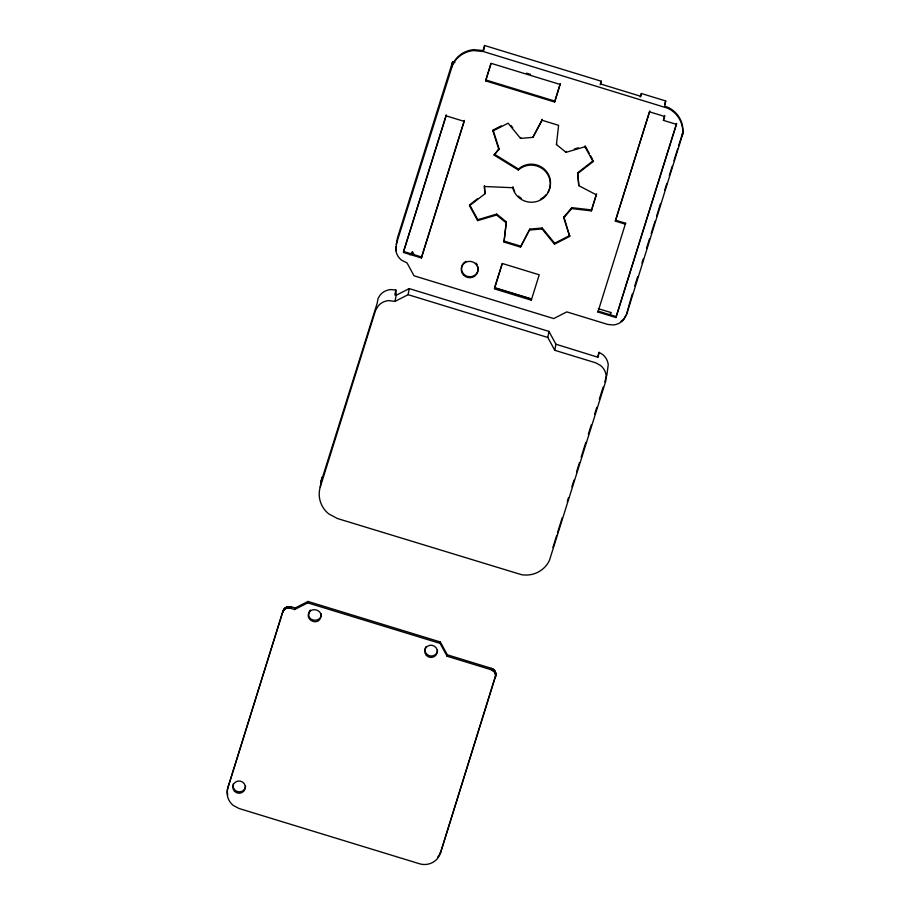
<?xml version="1.0" encoding="UTF-8"?>
<svg xmlns="http://www.w3.org/2000/svg" width="910" height="910" viewBox="0 0 910 910"><rect width="100%" height="100%" fill="white"/><g stroke="black" fill="none" stroke-linecap="round" stroke-linejoin="round"><path stroke-width="1.36" d="M321.23 613.84C322.095 622.11 308.342 622.406 308.672 614.17M569.683 236.407L563.756 217.865L571.639 208.583L591.375 210.87L596.562 193.898L591.545 209.926L571.821 207.651L563.938 216.933L569.683 236.407L554.474 244.176L554.656 243.232L542.223 228.023L529.87 229.093L520.486 247.088L504.003 242.049L506.324 221.881L496.746 214.1L477.796 219.697L477.625 220.63L496.576 215.033L506.153 222.813M504.003 242.049L506.324 221.881M589.202 153.255L585.141 145.805L584.971 146.737L566.031 152.334L556.442 144.553L558.592 125.33L542.11 120.279L532.907 137.342L520.554 138.411L508.121 123.203L492.924 130.96L498.839 149.502L494.107 155.075L518.313 170.011A19.03 18.541 10.5 0 1 547.24 173.708A19.03 18.541 10.5 0 1 538.754 200.826A19.03 18.541 10.5 0 1 512.774 187.71L484.268 186.505L484.996 193.739L469.526 205.728L477.625 220.63M495.393 677.438C496.814 673.935 495.336 669.396 491.468 668.338L447.333 654.825L440.36 641.994L307.978 601.453L294.897 608.142C291.052 605.878 284.557 605.844 283.044 610.917L227.819 787.958A16.79 16.346 10.5 0 0 233.21 805.407L238.977 808.478L419.499 863.761A16.79 16.346 10.5 0 0 440.429 853.068L495.916 674.458M395.782 289.983L394.872 294.92L396.157 295.284L409.238 288.606L548.935 331.388L555.908 344.208L554.782 350.293L595.834 362.863L600.6 365.513A15.55 15.14 10.5 0 1 606.196 375.796L605.753 381.108L549.435 560.401A26.037 25.366 10.5 0 1 521.487 574.676L337.371 518.507L328.703 513.854A26.037 25.366 10.5 0 1 319.558 490.001L321.389 480.98L377.149 303.383L378.06 298.435L380.209 294.92A15.55 15.14 10.5 0 1 390.697 289.562L395.782 289.983L396.305 295.238M227.819 787.958L283.044 610.917M282.782 612.328L283.715 609.472M283.454 610.872L284.193 608.824M283.943 610.223L284.762 608.244M284.5 609.643L285.399 607.743M285.137 609.143L286.093 607.323M285.831 608.722L286.843 607.004M286.582 608.403L287.628 606.777M287.378 608.176L288.186 608.051L288.447 606.652M288.186 608.051L289.005 608.039L289.266 606.629M495.654 675.857L494.483 672.069L491.207 669.737L447.072 656.224L440.099 643.404L307.716 602.864L294.635 609.541L290.631 608.312L290.893 606.913M294.635 609.541L294.897 608.142M307.716 602.864L307.978 601.453M320.263 487.055L375.489 310.594L378.162 305.965A15.55 15.14 10.5 0 1 388.65 300.596L395.031 301.369L396.157 295.284M412.025 254.368L412.503 251.797L414.403 255.3M395.031 301.369L408.112 294.681L409.238 288.606M452.554 61.891L451.599 67.033L452.691 64.212A26.037 25.366 10.5 0 1 473.86 49.64L483.665 50.642L484.62 45.5L601.237 81.218L600.714 84.027L640.833 96.312L641.357 93.502L665.711 100.965L664.755 106.106L667.656 107.198A26.037 25.366 10.5 0 1 682.568 134.612L626.455 314.951L623.794 319.581A15.55 15.14 10.5 0 1 613.294 324.95L607.846 324.461L566.805 311.891L553.724 318.58L414.027 275.798L407.054 262.967L401.344 260.032A15.55 15.14 10.5 0 1 395.748 249.749L397.317 238.352L452.554 61.891L454.966 62.619M446.116 115.843L446.287 114.91L403.539 251.49L421.592 257.018L421.421 257.962L403.369 252.434L446.116 115.843L464.168 121.371L421.421 257.962M464.168 121.371L464.339 120.438L421.592 257.018M485.622 80.888L491.116 63.325L560.116 84.459L554.622 102.011L485.622 80.888L490.865 63.745M469.526 205.728L469.697 204.795L477.432 198.801M492.924 130.96L493.095 130.028L501.274 125.853M484.996 193.739L484.45 185.572M494.107 155.075L499.01 148.569L493.095 130.028M498.839 149.502L499.01 148.569M496.576 215.033L496.746 214.1M520.554 138.411L520.725 137.467M512.774 187.71L512.956 186.777A19.03 18.541 10.5 0 0 514.696 191.327M518.313 170.011L518.484 169.078L494.278 154.131M532.907 137.342L542.292 119.346L542.11 120.279M440.099 643.404L440.36 641.994M520.486 247.088L529.87 229.093M447.072 656.224L447.333 654.825M554.622 102.011L560.287 83.515M556.442 144.553L556.613 143.621M554.474 244.176L542.053 228.956L542.223 228.023M531.292 300.163L539.232 274.797L502.331 263.49L494.392 288.857L531.292 300.163L531.474 299.231L494.562 287.924L502.081 263.889M566.031 152.334L566.202 151.401M440.429 853.068L495.654 676.039M563.756 217.865L563.938 216.933M577.611 173.628L577.782 172.695L593.252 160.706L593.081 161.639L577.611 173.628L578.805 185.685L596.391 194.831M554.782 350.293L547.809 337.462L548.935 331.388M571.639 208.583L571.821 207.651M578.805 185.685L577.782 172.695M491.207 669.737L491.468 668.338M492.697 670.42L492.958 669.009M493.368 670.886L493.629 669.487M493.971 671.443L494.232 670.044M494.483 672.069L494.744 670.67M494.926 672.763L495.176 671.353M495.256 673.491L495.518 672.092M495.495 674.264L495.757 672.865M495.632 675.061L495.893 673.65M591.375 210.87L591.545 209.926M597.927 312.016L598.097 311.084L616.15 316.612L615.979 317.545L597.927 312.016L625.58 223.257L615.547 220.186L649.751 110.918M625.58 223.257L625.409 224.19L615.376 221.119L615.547 220.186M604.775 381.768L606.879 375.022L608.244 364.762A15.55 15.14 10.5 0 0 602.647 354.468L599.03 352.352L598.12 357.3L555.908 344.208M610.348 315.053L610.826 312.483L598.279 308.695M615.979 317.545L676.437 124.351L663.401 120.359L664.789 115.525M676.437 124.351L676.608 123.419L616.15 316.612M682.09 136.261L682.807 132.405L678.598 145.873M321.389 480.98L321.071 482.163L322.026 477.215L321.605 478.967A26.037 25.366 10.5 0 0 321.264 482.266M396.191 244.437L452.52 65.145A26.037 25.366 10.5 0 1 473.678 50.573L483.483 51.574L667.485 108.131A26.037 25.366 10.5 0 1 682.386 135.544M482.778 51.369L484.62 45.5M600.134 84.732L601.237 81.218M640.253 97.017L641.357 93.502M615.376 221.119L649.569 111.85L664.618 116.457L663.401 120.359M664.607 104.479L665.711 100.965M610.087 314.837L610.826 312.483M597.552 357.073L599.03 352.352M552.916 547.456L556.715 535.33M557.557 532.634L562.198 517.824M567.249 501.649L568.523 497.611M571.889 486.839L573.994 480.105M576.53 472.017L579.477 462.587M581.172 457.195L585.801 442.385M588.338 434.298L591.284 424.868M594.651 414.096L596.767 407.361M599.292 399.274L603.091 387.148M632.222 294.055L626.626 314.018L623.964 318.648A15.55 15.14 10.5 0 1 620.995 321.321M634.748 285.967L637.705 276.549M641.914 263.07L643.188 259.031M646.555 248.259L649.501 238.829M651.196 233.438L654.984 221.312M656.667 215.92L660.467 203.794M664.687 190.326L666.791 183.593M669.316 175.516L672.274 166.086M673.957 160.695L677.757 148.569M308.854 612.862C305.328 620.358 317.795 625.693 320.548 617.867C323.789 610.246 310.64 606.003 308.638 613.988M308.899 612.589L309.536 611.122M309.866 610.701L310.378 610.087M409.909 254.857L412.503 251.797M554.656 243.232L569.853 235.462M574.324 149.001L578.385 147.795M529.7 230.025L542.053 228.956M289.005 608.039L290.631 608.312M526.469 73.164L530.53 74.404M485.792 79.955L554.793 101.078M504.185 241.105L520.657 246.155M494.915 287.731L531.281 298.867M408.112 294.681L547.809 337.462M510.954 125.523L512.728 127.696M590.544 155.735L592.569 159.466M584.971 146.737L593.081 161.639M469.697 204.795L477.796 219.697M395.85 246.53L395.93 248.817A15.55 15.14 10.5 0 0 396.26 250.773M440.69 851.658A16.79 16.346 10.5 0 1 437.596 857.265M227.784 795.01A16.79 16.346 10.5 0 1 228.08 786.547M437.573 650.172A6.29 6.131 10.5 0 1 429.463 655.769A6.29 6.131 10.5 0 1 425.948 646.612M245.609 785.978A6.29 6.131 10.5 0 1 238.295 791.757A6.29 6.131 10.5 0 1 233.313 783.874M478.012 266.823A8.395 8.179 10.5 0 1 472.449 276.401A8.395 8.179 10.5 0 1 462.132 271.726A8.395 8.179 10.5 0 1 465.897 261.341M475.964 263.058A8.395 8.179 10.5 0 1 477.238 264.81M518.484 169.078A19.03 18.541 10.5 0 1 547.615 192.715M546.159 194.672A19.03 18.541 10.5 0 1 540.415 199.199M521.419 198.403A19.03 18.541 10.5 0 1 518.461 196.15M426.437 655.462A6.29 6.131 10.5 0 0 437.05 653.153A6.29 6.131 10.5 0 0 429.611 645.327A6.29 6.131 10.5 0 0 426.437 655.462M234.473 791.268A6.29 6.131 10.5 0 0 245.086 788.959A6.29 6.131 10.5 0 0 237.646 781.133A6.29 6.131 10.5 0 0 234.473 791.268M463.543 275.059A8.395 8.179 10.5 0 0 477.693 271.988A8.395 8.179 10.5 0 0 467.774 261.545A8.395 8.179 10.5 0 0 463.543 275.059"/></g></svg>
